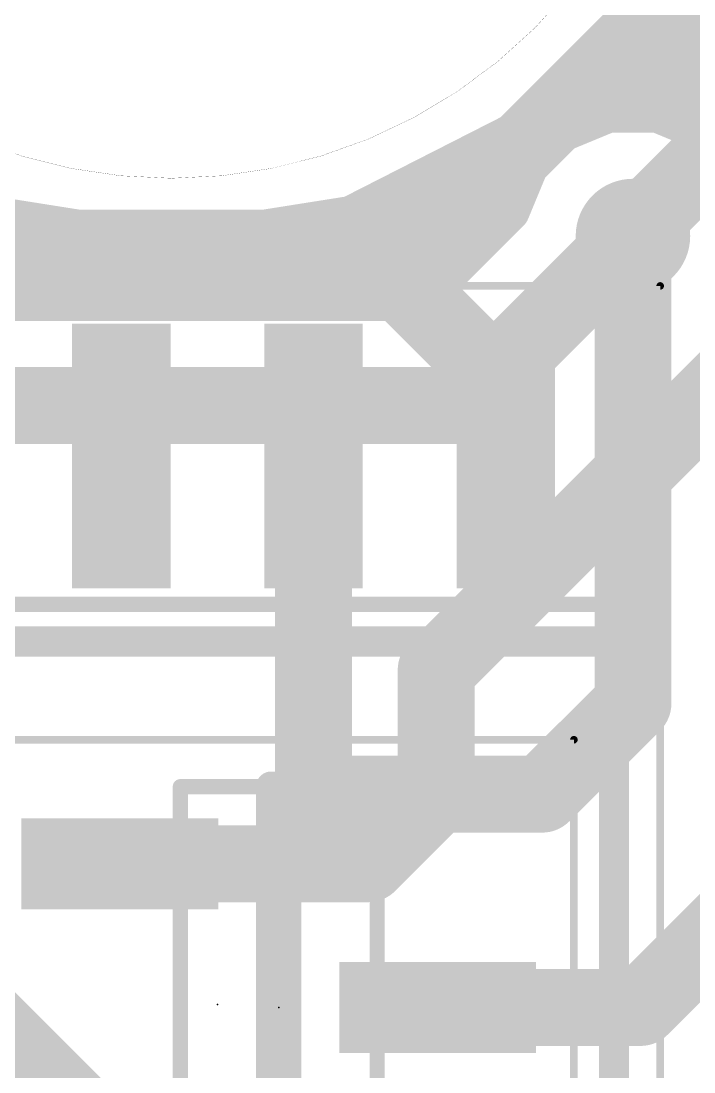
# Model space of a CAD drawing. Extents: x 96.6 to 118.5, y 69.7 to 92.9.
# Drawn here: x 106.51 to 110.95, y 74.87 to 81.82 of the extents above; entities that cross this region are included whole.
import ezdxf

# ---------------------------------------------------------------- set-up
doc = ezdxf.new("R2010")
doc.units = 0
for name, color, linetype in [('1', 12, 'CONTINUOUS'), ('16', 132, 'CONTINUOUS'), ('18', 110, 'CONTINUOUS'), ('20', 31, 'CONTINUOUS'), ('21', 253, 'CONTINUOUS'), ('22', 253, 'CONTINUOUS'), ('23', 53, 'CONTINUOUS'), ('24', 53, 'CONTINUOUS'), ('51', 253, 'CONTINUOUS'), ('52', 253, 'CONTINUOUS')]:
    doc.layers.add(name, color=color, linetype=linetype)

# ---------------------------------------------------------------- blocks, each defined once
blk = doc.blocks.new('RECT')
blk.add_solid([(-0.5, -0.5), (0.5, -0.5), (-0.5, 0.5), (0.5, 0.5)])
blk = doc.blocks.new('ROUNDV')
at = {"const_width": 0.5}
blk.add_lwpolyline([(0, -0.25, 1), (0, 0.25, 1), (0, -0.25)], format="xyb", dxfattribs=at)

msp = doc.modelspace()

# ---------------------------------------------------------------- linework, layer by layer
at = {"layer": '1', "const_width": 0.508}
for points in [[(110.55, 80.42), (111.05, 80.92)], [(111.05, 80.92), (112.06, 80.92)], [(110.55, 80.4), (110.55, 80.42)], [(110.55, 77.31), (110.55, 80.4)], [(108.79, 80.32), (105.01, 80.32)], [(109.71, 79.4), (108.79, 80.32)], [(109.71, 78.945), (109.71, 79.4)], [(108.44, 78.945), (108.44, 76.71)], [(109.95, 76.71), (110.55, 77.31)], [(108.44, 76.71), (109.95, 76.71)]]:
    msp.add_lwpolyline(points, dxfattribs=at)
at = {"layer": '1', "const_width": 0.254}
for points in [[(111.05, 81.047, 1), (111.05, 80.793)], [(111.1398, 80.8302, 1), (110.9602, 81.0098)], [(110.677, 80.42, 1), (110.423, 80.42)], [(110.677, 80.4, 1), (110.423, 80.4)], [(110.4602, 80.5098, 1), (110.6398, 80.3302)], [(108.8798, 80.4098, 1), (108.7002, 80.2302)], [(108.79, 80.193, 1), (108.79, 80.447)], [(110.423, 80.4, 1), (110.677, 80.4)], [(109.837, 79.4, 1), (109.583, 79.4)], [(109.6202, 79.3102, 1), (109.7998, 79.4898)], [(108.567, 78.945, 1), (108.313, 78.945)], [(109.583, 78.945, 1), (109.837, 78.945)], [(110.6398, 77.2202, 1), (110.4602, 77.3998)], [(110.423, 77.31, 1), (110.677, 77.31)], [(108.44, 76.837, 1), (108.44, 76.583)], [(109.8602, 76.7998, 1), (110.0398, 76.6202)], [(109.95, 76.583, 1), (109.95, 76.837)], [(108.313, 76.71, 1), (108.567, 76.71)]]:
    msp.add_lwpolyline(points, format="xyb", dxfattribs=at)
at = {"layer": '16'}
for points, const_width in [([(110.619, 81.9156), (111.1666, 82.9903)], 0.3), ([(109.7661, 81.0626), (110.619, 81.9156)], 0.3), ([(110.6034, 81.9), (115.704, 81.9)], 0.3), ([(110.3034, 81.6), (115.4976, 81.6)], 0.3), ([(110.0034, 81.3), (112.1436, 81.3)], 0.3), ([(110.3843, 81.233), (110.0781, 81.1062)], 0.3), ([(110.7157, 81.233), (110.3843, 81.233)], 0.3), ([(111.0219, 81.1062), (110.7157, 81.233)], 0.3), ([(110.0781, 81.1062), (109.8438, 80.8719)], 0.3), ([(111.2562, 80.8719), (111.0219, 81.1062)], 0.3), ([(108.6914, 80.515), (109.7661, 81.0626)], 0.3), ([(109.6432, 81), (109.972, 81)], 0.3), ([(109.7661, 81.0626), (109.7661, 81.0626)], 0.3), ([(109.8438, 80.8719), (109.7196, 80.572)], 0.3), ([(109.0544, 80.7), (109.7726, 80.7)], 0.3), ([(109.25, 77.53), (112.33, 80.61)], 0.508), ([(106.3086, 80.515), (107.5, 80.3263)], 0.3), ([(107.5, 80.3263), (108.6914, 80.515)], 0.3), ([(109.7196, 80.572), (109.1364, 79.9888)], 0.3), ([(109.43, 79.28), (110.55, 80.4)], 0.508), ([(104.948, 80.4), (107.0349, 80.4)], 0.3), ([(107.9651, 80.4), (109.5476, 80.4)], 0.3), ([(107.5, 80.3263), (107.5, 80.3263)], 0.3), ([(97.0164, 80.1), (109.2476, 80.1)], 0.3), ([(109.1364, 79.9888), (105.779, 79.9888)], 0.3), ([(109.43, 79.28), (105.92, 79.28)], 0.508), ([(109.25, 76.7), (109.25, 77.53)], 0.508), ([(112.36, 77.06), (110.6, 75.3)], 0.508), ([(108.8, 76.25), (109.25, 76.7)], 0.508), ([(107.16, 76.25), (108.8, 76.25)], 0.508), ([(107.16, 74.35), (105.67, 75.84)], 0.508), ([(109.26, 75.3), (110.6, 75.3)], 0.508)]:
    msp.add_lwpolyline(points, dxfattribs=dict(at, const_width=const_width))
for points, const_width in [([(110.6034, 81.975, 1), (110.6034, 81.825)], 0.15), ([(110.672, 81.8625, 1), (110.566, 81.9686)], 0.15), ([(110.5522, 81.9496, 1), (110.6858, 81.8815)], 0.15), ([(110.3034, 81.675, 1), (110.3034, 81.525)], 0.15), ([(110.0034, 81.375, 1), (110.0034, 81.225)], 0.15), ([(110.3843, 81.308, 1), (110.3843, 81.158)], 0.15), ([(110.413, 81.1637, 1), (110.3556, 81.3023)], 0.15), ([(110.7444, 81.3023, 1), (110.687, 81.1637)], 0.15), ([(110.7157, 81.158, 1), (110.7157, 81.308)], 0.15), ([(110.0494, 81.1755, 1), (110.1068, 81.0369)], 0.15), ([(110.1312, 81.0531, 1), (110.0251, 81.1592)], 0.15), ([(111.0749, 81.1592, 1), (110.9688, 81.0531)], 0.15), ([(110.9932, 81.0369, 1), (111.0506, 81.1755)], 0.15), ([(109.6432, 81.075, 1), (109.6432, 80.925)], 0.15), ([(109.8411, 81.0626, 1), (109.6911, 81.0626)], 0.15), ([(109.7131, 81.1157, 1), (109.8191, 81.0096)], 0.15), ([(109.8001, 80.9958, 1), (109.732, 81.1295)], 0.15), ([(109.972, 80.925, 1), (109.972, 81.075)], 0.15), ([(109.6911, 81.0626, 1), (109.8411, 81.0626)], 0.15), ([(109.9131, 80.8432, 1), (109.7745, 80.9006)], 0.15), ([(109.7908, 80.9249, 1), (109.8968, 80.8188)], 0.15), ([(109.0544, 80.775, 1), (109.0544, 80.625)], 0.15), ([(109.7726, 80.625, 1), (109.7726, 80.775)], 0.15), ([(108.7031, 80.441, 1), (108.6796, 80.5891)], 0.15), ([(109.6503, 80.6007, 1), (109.7889, 80.5433)], 0.15), ([(109.7726, 80.519, 1), (109.6666, 80.625)], 0.15), ([(108.6573, 80.5819, 1), (108.7254, 80.4482)], 0.15), ([(110.6398, 80.3102, 1), (110.4602, 80.4898)], 0.254), ([(107.0349, 80.325, 1), (107.0349, 80.475)], 0.15), ([(107.9651, 80.475, 1), (107.9651, 80.325)], 0.15), ([(109.5476, 80.325, 1), (109.5476, 80.475)], 0.15), ([(107.5, 80.4013, 1), (107.5, 80.2513)], 0.15), ([(107.4883, 80.4004, 1), (107.5117, 80.2523)], 0.15), ([(107.4883, 80.2523, 1), (107.5117, 80.4004)], 0.15), ([(107.5, 80.2513, 1), (107.5, 80.4013)], 0.15), ([(109.2476, 80.025, 1), (109.2476, 80.175)], 0.15), ([(109.0834, 80.0418, 1), (109.1894, 79.9358)], 0.15), ([(109.1364, 79.9138, 1), (109.1364, 80.0638)], 0.15), ([(109.3402, 79.3698, 1), (109.5198, 79.1902)], 0.254), ([(109.43, 79.153, 1), (109.43, 79.407)], 0.254), ([(109.377, 77.53, 1), (109.123, 77.53)], 0.254), ([(109.1602, 77.6198, 1), (109.3398, 77.4402)], 0.254), ([(109.3398, 76.6102, 1), (109.1602, 76.7898)], 0.254), ([(109.123, 76.7, 1), (109.377, 76.7)], 0.254), ([(107.16, 76.377, 1), (107.16, 76.123)], 0.254), ([(108.8, 76.123, 1), (108.8, 76.377)], 0.254), ([(108.7102, 76.3398, 1), (108.8898, 76.1602)], 0.254), ([(109.26, 75.427, 1), (109.26, 75.173)], 0.254), ([(110.5102, 75.3898, 1), (110.6898, 75.2102)], 0.254), ([(110.6, 75.173, 1), (110.6, 75.427)], 0.254)]:
    msp.add_lwpolyline(points, format="xyb", dxfattribs=dict(at, const_width=const_width))
at = {"layer": '20', "const_width": 0.001}
msp.add_lwpolyline([(107.5, 80.7816, 1), (107.5, 87.5816, 1), (107.5, 80.7816)], format="xyb", dxfattribs=at)
at = {"layer": '21', "const_width": 0.2}
for points in [[(105.185, 77.72), (110.425, 77.72)], [(110.425, 77.72), (110.425, 72.92)]]:
    msp.add_lwpolyline(points, dxfattribs=at)
at = {"layer": '21', "const_width": 0.1}
for points in [[(110.475, 77.72, 1), (110.375, 77.72)], [(110.425, 77.67, 1), (110.425, 77.77)]]:
    msp.add_lwpolyline(points, format="xyb", dxfattribs=at)
at = {"layer": '22', "const_width": 0.2}
for points in [[(108.26, 76.76), (108.16, 76.76)], [(108.16, 76.76), (108.16, 73.84)], [(108.26, 73.84), (108.26, 76.76)]]:
    msp.add_lwpolyline(points, dxfattribs=at)
at = {"layer": '22', "const_width": 0.1}
for points in [[(108.16, 76.81, 1), (108.16, 76.71)], [(108.21, 76.76, 1), (108.11, 76.76)], [(108.31, 76.76, 1), (108.21, 76.76)], [(108.26, 76.71, 1), (108.26, 76.81)]]:
    msp.add_lwpolyline(points, format="xyb", dxfattribs=at)
at = {"layer": '23'}
msp.add_point((107.805, 75.32), dxfattribs=at)
at = {"layer": '24'}
msp.add_point((108.21, 75.3), dxfattribs=at)
at = {"layer": '51'}
for points, const_width in [([(104.88, 80.07), (110.73, 80.07)], 0.05), ([(110.73, 80.07), (110.73, 70.57)], 0.05), ([(105.185, 77.965), (110.425, 77.965)], 0.1), ([(110.425, 77.965), (110.425, 72.675)], 0.1)]:
    msp.add_lwpolyline(points, dxfattribs=dict(at, const_width=const_width))
for points, const_width in [([(110.7425, 80.07, 1), (110.7175, 80.07)], 0.025), ([(110.73, 80.0575, 1), (110.73, 80.0825)], 0.025), ([(110.45, 77.965, 1), (110.4, 77.965)], 0.05), ([(110.425, 77.94, 1), (110.425, 77.99)], 0.05)]:
    msp.add_lwpolyline(points, format="xyb", dxfattribs=dict(at, const_width=const_width))
at = {"layer": '52'}
for points, const_width in [([(110.16, 77.07), (106.26, 77.07)], 0.05), ([(110.16, 73.53), (110.16, 77.07)], 0.05), ([(108.86, 76.76), (107.56, 76.76)], 0.1), ([(107.56, 76.76), (107.56, 73.84)], 0.1), ([(108.86, 73.84), (108.86, 76.76)], 0.1)]:
    msp.add_lwpolyline(points, dxfattribs=dict(at, const_width=const_width))
for points, const_width in [([(110.1725, 77.07, 1), (110.1475, 77.07)], 0.025), ([(110.16, 77.0575, 1), (110.16, 77.0825)], 0.025), ([(107.56, 76.785, 1), (107.56, 76.735)], 0.05), ([(107.585, 76.76, 1), (107.535, 76.76)], 0.05), ([(108.885, 76.76, 1), (108.835, 76.76)], 0.05), ([(108.86, 76.735, 1), (108.86, 76.785)], 0.05)]:
    msp.add_lwpolyline(points, format="xyb", dxfattribs=dict(at, const_width=const_width))

# ---------------------------------------------------------------- block references
at = {"layer": '1', "xscale": 1.75, "yscale": 0.65, "rotation": 90}
for p in [(107.17, 78.945), (108.44, 78.945), (109.71, 78.945)]:
    msp.add_blockref('RECT', p, dxfattribs=at)
at = {"layer": '16', "xscale": 1.3, "yscale": 0.6}
for p in [(107.16, 76.25), (109.26, 75.3)]:
    msp.add_blockref('RECT', p, dxfattribs=at)
at = {"layer": '18', "xscale": 0.7564, "yscale": 0.7564}
msp.add_blockref('ROUNDV', (110.55, 80.4), dxfattribs=at)
msp.add_blockref('ROUNDV', (110.55, 80.4), dxfattribs=at)

doc.saveas('drawing.dxf')
